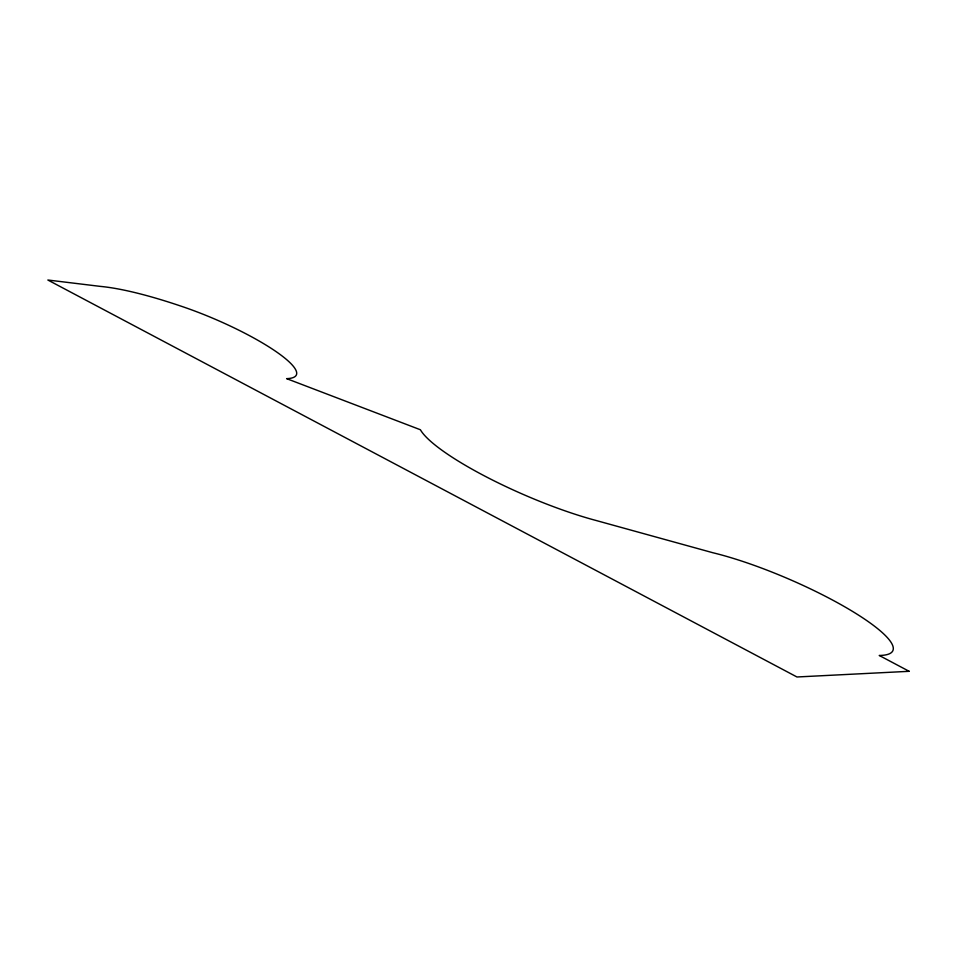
<?xml version="1.0" encoding="UTF-8"?>
<svg xmlns="http://www.w3.org/2000/svg" width="957" height="957" viewBox="0 0 957 957"><rect width="100%" height="100%" fill="white"/><g stroke="black" fill="none" stroke-linecap="round" stroke-linejoin="round"><path stroke-width="1.44" d="M909.15 671.312L796.966 676.982L47.85 280.018L100.389 286.394A172.81 34.153 23.4 0 1 180.406 305.941A95.293 18.829 23.4 0 1 275.544 351.243A95.293 18.829 23.4 0 1 286.622 378.637L420.398 429.753A125.63 24.834 23.4 0 0 595.924 520.441L712.821 552.727A123.082 24.332 23.4 0 1 854.721 612.743A123.082 24.332 23.4 0 1 879.232 655.461L909.15 671.312"/></g></svg>
